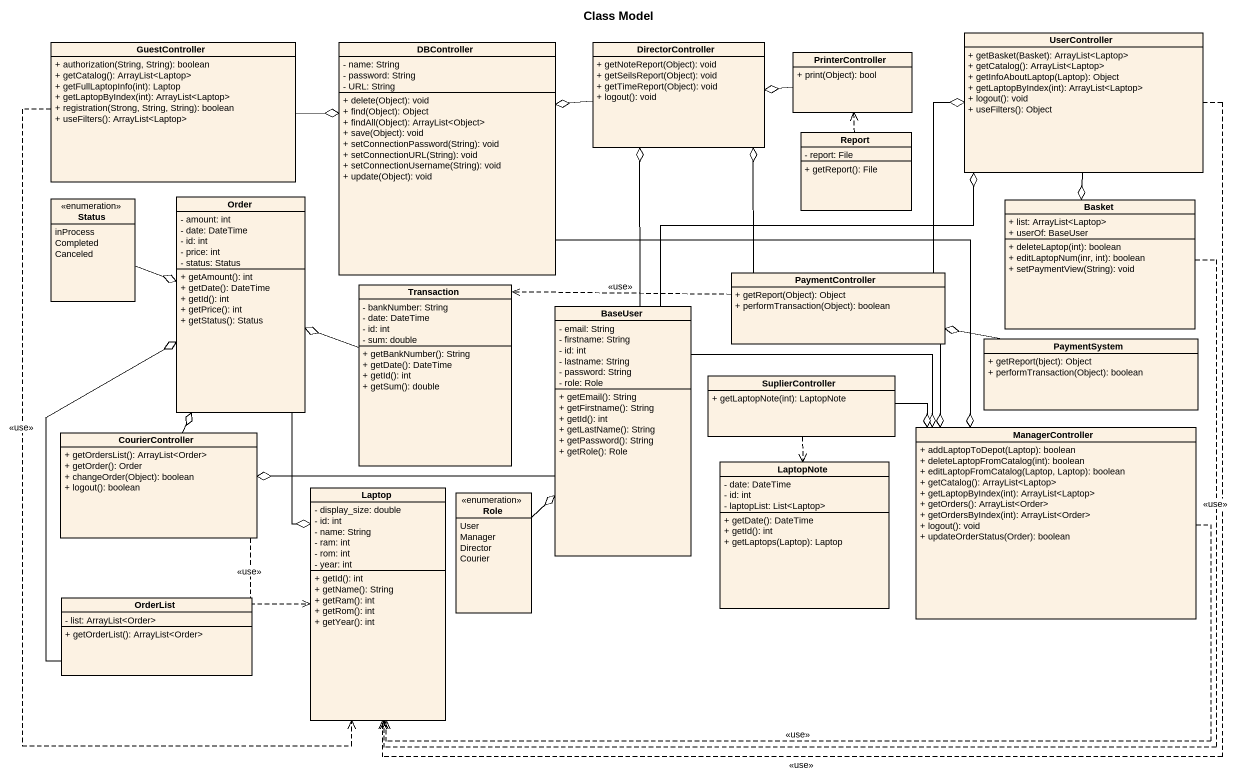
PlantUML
@startuml
title Class Model
hide circle
hide empty members
skinparam classAttributeIconSize 0
class GuestController {
  + authorization(String, String): boolean
  + getCatalog(): ArrayList<Laptop>
  + getFullLaptopInfo(int): Laptop
  + getLaptopByIndex(int): ArrayList<Laptop>
  + registration(Strong, String, String): boolean
  + useFilters(): ArrayList<Laptop>
}
class DBController {
  - name: String
  - password: String
  - URL: String
  + delete(Object): void
  + find(Object): Object
  + findAll(Object): ArrayList<Object>
  + save(Object): void
  + setConnectionPassword(String): void
  + setConnectionURL(String): void
  + setConnectionUsername(String): void
  + update(Object): void
}
class DirectorController {
  + getNoteReport(Object): void
  + getSeilsReport(Object): void
  + getTimeReport(Object): void
  + logout(): void
}
class UserController {
  + getBasket(Basket): ArrayList<Laptop>
  + getCatalog(): ArrayList<Laptop>
  + getInfoAboutLaptop(Laptop): Object
  + getLaptopByIndex(int): ArrayList<Laptop>
  + logout(): void
  + useFilters(): Object
}
class PrinterController {
  + print(Object): bool
}
class Report {
  - report: File
  + getReport(): File
}
enum Status {
  inProcess
  Completed
  Canceled
}
class Order {
  - amount: int
  - date: DateTime
  - id: int
  - price: int
  - status: Status
  + getAmount(): int
  + getDate(): DateTime
  + getId(): int
  + getPrice(): int
  + getStatus(): Status
}
class Basket {
  + list: ArrayList<Laptop>
  + userOf: BaseUser
  + deleteLaptop(int): boolean
  + editLaptopNum(inr, int): boolean
  + setPaymentView(String): void
}
class PaymentController {
  + getReport(Object): Object
  + performTransaction(Object): boolean
}
class Transaction {
  - bankNumber: String
  - date: DateTime
  - id: int
  - sum: double
  + getBankNumber(): String
  + getDate(): DateTime
  + getId(): int
  + getSum(): double
}
class BaseUser {
  - email: String
  - firstname: String
  - id: int
  - lastname: String
  - password: String
  - role: Role
  + getEmail(): String
  + getFirstname(): String
  + getId(): int
  + getLastName(): String
  + getPassword(): String
  + getRole(): Role
}
class PaymentSystem {
  + getReport(bject): Object
  + performTransaction(Object): boolean
}
class SuplierController {
  + getLaptopNote(int): LaptopNote
}
class CourierController {
  + getOrdersList(): ArrayList<Order>
  + getOrder(): Order
  + changeOrder(Object): boolean
  + logout(): boolean
}
class ManagerController {
  + addLaptopToDepot(Laptop): boolean
  + deleteLaptopFromCatalog(int): boolean
  + editLaptopFromCatalog(Laptop, Laptop): boolean
  + getCatalog(): ArrayList<Laptop>
  + getLaptopByIndex(int): ArrayList<Laptop>
  + getOrders(): ArrayList<Order>
  + getOrdersByIndex(int): ArrayList<Order>
  + logout(): void
  + updateOrderStatus(Order): boolean
}
class LaptopNote {
  - date: DateTime
  - id: int
  - laptopList: List<Laptop>
  + getDate(): DateTime
  + getId(): int
  + getLaptops(Laptop): Laptop
}
class Laptop {
  - display_size: double
  - id: int
  - name: String
  - ram: int
  - rom: int
  - year: int
  + getId(): int
  + getName(): String
  + getRam(): int
  + getRom(): int
  + getYear(): int
}
enum Role {
  User
  Manager
  Director
  Courier
}
class OrderList {
  - list: ArrayList<Order>
  + getOrderList(): ArrayList<Order>
}
GuestController -right-o DBController
GuestController ..> Laptop : <<use>>
DBController -right-o ManagerController
DirectorController -left-o DBController
UserController --o Basket
UserController ..> Laptop : <<use>>
PrinterController -left-o DirectorController
Report .up.> PrinterController
Status -right-o Order
Order --o Laptop
Basket .left.> Laptop : <<use>>
PaymentController -up-o DirectorController
PaymentController -up-o UserController
PaymentController .left.> Transaction : <<use>>
PaymentController --o ManagerController
Transaction -left-o Order
BaseUser -up-o DirectorController
BaseUser -up-o UserController
BaseUser -left-o CourierController
BaseUser -right-o ManagerController
PaymentSystem -left-o PaymentController
SuplierController -right-o ManagerController
SuplierController ..> LaptopNote
CourierController -up-o Order
CourierController .right.> Laptop : <<use>>
ManagerController .left.> Laptop : <<use>>
Role -up-o BaseUser
OrderList -up-o Order
@enduml
